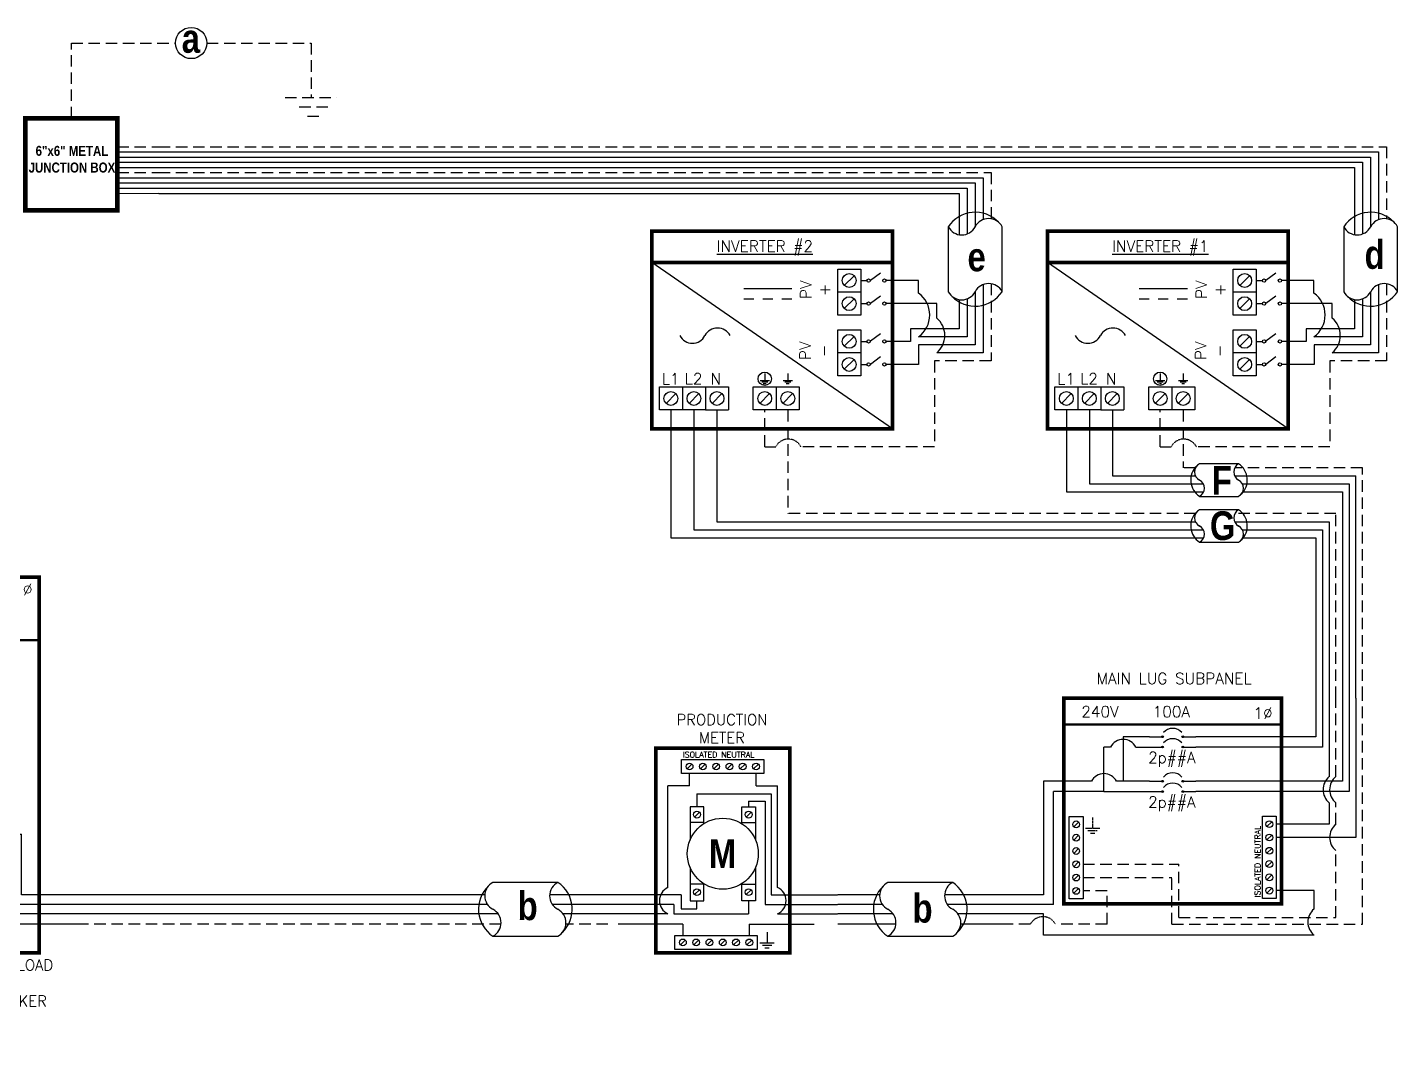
# Model space of a CAD drawing. Header units: feet. Extents: x 7090 to 7872, y 15293 to 15848.
# Drawn here: x 7423.6 to 7872.1, y 15515.6 to 15848.1 of the extents above; entities that cross this region are included whole.
import ezdxf

# ---------------------------------------------------------------- set-up
doc = ezdxf.new("R2010")
doc.units = ezdxf.units.FT
doc.header["$MEASUREMENT"] = 0
doc.linetypes.add('HIDDEN', pattern=[0.375, 0.25, -0.125])
for name, color, linetype in [('ONE LINE BLOCKS', 7, 'Continuous'), ('TABLES', 7, 'Continuous'), ('TEXT', 7, 'Continuous'), ('Z - TITLEBLOCK TXT', 7, 'Continuous')]:
    doc.layers.add(name, color=color, linetype=linetype)
doc.styles.add('ONE LINE TXT', font='techb___.ttf')
doc.styles.get("Standard").update_dxf_attribs({"font": 'simplex.shx'})

# ---------------------------------------------------------------- blocks, each defined once
blk = doc.blocks.new('*U16')
at = {"layer": 'ONE LINE BLOCKS', "linetype": 'Continuous'}
h = blk.add_hatch(color=1, dxfattribs=at)
h.dxf.hatch_style = 1
edge = h.paths.add_edge_path()
edge.add_arc((32.25, -12.65), 0.291, 0, 360)
h = blk.add_hatch(color=1, dxfattribs=at)
h.dxf.hatch_style = 1
edge = h.paths.add_edge_path()
edge.add_arc((38.92, -12.65), 0.291, 0, 360)
h = blk.add_hatch(color=1, dxfattribs=at)
h.dxf.hatch_style = 1
edge = h.paths.add_edge_path()
edge.add_arc((32.25, -16.02), 0.291, 0, 360)
h = blk.add_hatch(color=1, dxfattribs=at)
h.dxf.hatch_style = 1
edge = h.paths.add_edge_path()
edge.add_arc((38.92, -16.02), 0.291, 0, 360)
h = blk.add_hatch(color=1, dxfattribs=at)
h.dxf.hatch_style = 1
edge = h.paths.add_edge_path()
edge.add_arc((32.25, -27.21), 0.291, 0, 360)
h = blk.add_hatch(color=1, dxfattribs=at)
h.dxf.hatch_style = 1
edge = h.paths.add_edge_path()
edge.add_arc((32.25, -30.59), 0.291, 0, 360)
h = blk.add_hatch(color=1, dxfattribs=at)
h.dxf.hatch_style = 1
edge = h.paths.add_edge_path()
edge.add_arc((38.92, -27.21), 0.291, 0, 360)
h = blk.add_hatch(color=1, dxfattribs=at)
h.dxf.hatch_style = 1
edge = h.paths.add_edge_path()
edge.add_arc((38.92, -30.59), 0.291, 0, 360)
at = {"color": 7, "linetype": 'Continuous'}
for p, q in [((82.46, 0), (82.46, -12.65)), ((91.16, 0), (91.16, -27.21)), ((28.05, -12.65), (19.39, -12.65)), ((19.39, -12.65), (19.39, -27.21)), ((82.46, -12.65), (43.12, -12.65)), ((8.98, -27.21), (-6.7, -27.21)), ((-6.7, -27.21), (-6.7, -64.37)), ((28.05, -27.21), (17.22, -27.21)), ((91.16, -27.21), (43.12, -27.21)), ((-6.7, -64.37), (-20.02, -64.37))]:
    blk.add_line(p, q, dxfattribs=at)
at = {"color": 10, "linetype": 'Continuous'}
for p, q in [((84.64, 0), (84.64, -16.02)), ((93.34, 0), (93.34, -30.59)), ((13.1, -30.59), (13.1, -16.02)), ((15.27, -16.02), (13.1, -16.02)), ((23.51, -16.02), (28.05, -16.02)), ((84.64, -16.02), (43.12, -16.02)), ((13.1, -30.59), (-3.41, -30.59)), ((-3.41, -67.54), (-3.41, -30.59)), ((13.1, -30.59), (28.05, -30.59)), ((93.34, -30.59), (43.12, -30.59)), ((-3.41, -67.54), (-20.02, -67.54))]:
    blk.add_line(p, q, dxfattribs=at)
at = {"color": 253, "linetype": 'Continuous'}
for p, q in [((86.81, 0), (86.81, -25.72)), ((95.51, 0), (95.51, -45.61)), ((86.81, -34.27), (86.81, -41.26)), ((86.81, -41.26), (69.51, -41.26)), ((95.51, -45.61), (69.51, -45.61)), ((81.85, -63.01), (69.51, -63.01)), ((81.85, -69.04), (81.85, -63.01)), ((-6.7, -70.59), (-20.02, -70.59)), ((-6.7, -77.59), (-6.7, -70.59)), ((81.85, -77.59), (-6.7, -77.59))]:
    blk.add_line(p, q, dxfattribs=at)
at = {"color": 10, "linetype": 'Continuous'}
blk.add_arc((19.39, -18.18), 4.65, 27.6639, 152.3361, dxfattribs=at)
at = {"color": 7, "linetype": 'Continuous'}
blk.add_arc((13.1, -29.37), 4.65, 27.6639, 152.3361, dxfattribs=at)
at = {"color": 253, "linetype": 'Continuous'}
for centre in [(90.39, -29.99), (85.42, -73.31)]:
    blk.add_arc(centre, 5.58, 129.9215, 230.0785, dxfattribs=at)
at = {"layer": 'ONE LINE BLOCKS', "lineweight": 50}
blk.add_line((0, -8.7), (71.17, -8.7), dxfattribs=at)
at = {"layer": 'ONE LINE BLOCKS', "lineweight": 50, "const_width": 1.19}
blk.add_lwpolyline([(0, -67.37), (0, 0), (71.17, 0), (71.17, -67.37)], close=True, dxfattribs=at)
at = {"layer": 'TEXT', "color": 92, "linetype": 'HIDDEN', "ltscale": 15}
for p, q in [((88.99, -25.72), (88.99, 0)), ((97.69, -74.03), (97.69, 0)), ((88.99, -41.34), (88.99, -34.27)), ((88.99, -71.85), (88.99, -49.89)), ((6.27, -54.39), (37.56, -54.39)), ((37.56, -71.85), (37.56, -54.39)), ((6.27, -58.74), (35.36, -58.74)), ((35.36, -74.03), (35.36, -58.74)), ((14.11, -63.09), (6.27, -63.09)), ((14.11, -74.03), (14.11, -63.09)), ((-11.01, -74.03), (-20.02, -74.03)), ((14.11, -74.03), (-2.77, -74.03)), ((35.36, -74.03), (97.69, -74.03)), ((37.56, -71.85), (88.99, -71.85))]:
    blk.add_line(p, q, dxfattribs=at)
at = {"layer": 'TEXT', "color": 92, "linetype": 'HIDDEN', "flags": 128}
for points in [[(9.38, -39.11), (9.38, -42.61)], [(7.04, -42.61), (11.72, -42.61)], [(10.91, -43.48), (7.85, -43.48)], [(10.1, -44.35), (8.66, -44.35)]]:
    blk.add_lwpolyline(points, dxfattribs=at)
at = {"layer": 'TEXT', "color": 92, "linetype": 'Continuous', "ltscale": 4}
for centre in [(92.46, -29.99), (92.46, -45.61)]:
    blk.add_arc(centre, 5.51, 129.059, 230.941, dxfattribs=at)
at = {"layer": 'TEXT', "color": 92, "linetype": 'HIDDEN', "ltscale": 0.3}
blk.add_arc((-6.89, -76.19), 4.65, 27.6639, 152.3361, dxfattribs=at)
at = {"layer": 'Z - TITLEBLOCK TXT', "color": 1, "linetype": 'Continuous'}
for p, q in [((1.73, -65.68), (1.73, -38.74)), ((1.73, -38.74), (6.27, -38.74)), ((6.27, -38.74), (6.27, -65.68)), ((64.97, -65.61), (64.97, -38.67)), ((64.97, -38.67), (69.51, -38.67)), ((69.51, -38.67), (69.51, -65.61)), ((6.27, -65.68), (1.73, -65.68)), ((69.51, -65.61), (64.97, -65.61))]:
    blk.add_line(p, q, dxfattribs=at)
at = {"layer": 'Z - TITLEBLOCK TXT', "color": 4, "linetype": 'Continuous'}
for p, q in [((4.79, -40.55), (3.22, -42.12)), ((68.02, -40.48), (66.45, -42.05)), ((68.02, -44.83), (66.45, -46.4)), ((4.79, -44.9), (3.22, -46.47)), ((4.79, -49.25), (3.22, -50.82)), ((68.02, -49.18), (66.45, -50.75)), ((4.79, -53.6), (3.22, -55.17)), ((68.02, -53.53), (66.45, -55.1)), ((4.79, -57.95), (3.22, -59.52)), ((68.02, -57.88), (66.45, -59.45)), ((4.79, -62.3), (3.22, -63.87)), ((68.02, -62.23), (66.45, -63.8))]:
    blk.add_line(p, q, dxfattribs=at)
at = {"layer": 'Z - TITLEBLOCK TXT', "color": 1, "linetype": 'Continuous', "flags": 128}
for points in [[(28.05, -12.65), (32.25, -12.65)], [(28.05, -12.65), (32.25, -12.65)], [(38.92, -12.65), (43.12, -12.65)], [(28.05, -16.02), (32.25, -16.02)], [(28.05, -16.02), (32.25, -16.02)], [(38.92, -16.02), (43.12, -16.02)], [(28.05, -27.21), (32.25, -27.21)], [(28.05, -27.21), (32.25, -27.21)], [(28.05, -30.59), (32.25, -30.59)], [(28.05, -30.59), (32.25, -30.59)], [(38.92, -27.21), (43.12, -27.21)], [(38.92, -30.59), (43.12, -30.59)]]:
    blk.add_lwpolyline(points, dxfattribs=at)
at = {"layer": 'Z - TITLEBLOCK TXT', "color": 1, "linetype": 'Continuous'}
for centre in [(32.25, -12.65), (38.92, -12.65), (32.25, -16.02), (38.92, -16.02), (32.25, -27.21), (32.25, -30.59), (38.92, -27.21), (38.92, -30.59)]:
    blk.add_circle(centre, 0.291, dxfattribs=at)
at = {"layer": 'Z - TITLEBLOCK TXT', "color": 4, "linetype": 'Continuous'}
for centre in [(4, -41.33), (67.24, -41.26), (4, -45.69), (67.24, -45.61), (4, -50.04), (67.24, -49.96), (4, -54.39), (67.24, -54.31), (4, -58.74), (67.24, -58.66), (4, -63.09), (67.24, -63.01)]:
    blk.add_circle(centre, 1.11, dxfattribs=at)
at = {"layer": 'Z - TITLEBLOCK TXT', "color": 1, "linetype": 'Continuous'}
for centre in [(35.58, -13.84), (35.58, -17.22), (35.58, -28.4), (35.58, -31.78)]:
    blk.add_arc(centre, 3.93, 40.3392, 139.6608, dxfattribs=at)
at = {"layer": 'TABLES', "color": 1, "linetype": 'Continuous'}
for p in [(27.55, -21.26), (27.55, -35.82)]:
    blk.add_text('2p##A', height=3.658, dxfattribs=at).set_placement(p)
at = {"layer": 'TABLES', "color": 4, "linetype": 'Continuous'}
blk.add_text('ISOLATED NEUTRAL', height=1.8743, rotation=90, dxfattribs=at).set_placement((64.31, -65.25))
at = {"layer": 'TEXT', "color": 1, "attachment_point": 5}
for s, width, gutter_width, insert, char_height in [('MAIN LUG SUBPANEL ', 62.3984, 7.17, (36.04, 6.43), 3.6576), ('240V', 0.1481, 0.75, (11.79, -4.45), 3.658), ('100A', 0.1481, 0.75, (35.17, -4.45), 3.658), ('1∅', 0.1481, 0.75, (65.15, -4.96), 3.658)]:
    blk.add_mtext_dynamic_manual_height_columns(s, width=width, gutter_width=gutter_width, heights=[0], dxfattribs=dict(at, insert=insert, char_height=char_height))
blk = doc.blocks.new('M_METER PAN')
at = {"color": 253, "linetype": 'Continuous'}
for p, q in [((4.735, 8.023), (4.735, 8.748)), ((8.589, 8.023), (8.589, 8.748)), ((4.735, 8.023), (3.483, 8.023)), ((3.483, 2.136), (3.483, 8.023)), ((8.589, 8.023), (9.84, 8.023)), ((9.84, 2.136), (9.84, 8.023)), ((3.483, 0.611), (0, 0.611)), ((9.84, 0.611), (13.323, 0.611))]:
    blk.add_line(p, q, dxfattribs=at)
at = {"color": 7, "linetype": 'Continuous'}
for p, q in [((5.163, 7.563), (5.163, 6.819)), ((5.163, 7.563), (9.474, 7.563)), ((9.474, 7.563), (9.474, 1.711)), ((4.245, 1.711), (0, 1.711)), ((4.245, 1.711), (4.245, 0.898)), ((9.474, 1.711), (13.323, 1.711)), ((4.245, 0.898), (5.163, 0.898)), ((5.163, 0.898), (5.163, 1.37))]:
    blk.add_line(p, q, dxfattribs=at)
at = {"color": 10, "linetype": 'Continuous'}
for p, q in [((8.16, 7.142), (8.16, 6.819)), ((8.16, 7.142), (9.123, 7.142)), ((9.123, 7.142), (9.123, 1.149)), ((3.832, 1.149), (0, 1.149)), ((3.832, 1.149), (3.832, 0.611)), ((8.16, 1.37), (8.16, 0.611)), ((9.123, 1.149), (13.323, 1.149)), ((3.832, 0.611), (8.16, 0.611))]:
    blk.add_line(p, q, dxfattribs=at)
at = {"color": 1, "linetype": 'Continuous'}
for p, q in [((5.565, 5.899), (4.761, 5.899)), ((7.758, 5.899), (8.562, 5.899)), ((5.565, 2.326), (4.761, 2.326)), ((7.758, 2.326), (8.562, 2.326))]:
    blk.add_line(p, q, dxfattribs=at)
at = {"color": 253, "linetype": 'Continuous'}
for centre, start, end in [((3.823, 1.374), 113.9997, 246.0003), ((9.5, 1.374), 293.9997, 66.0003)]:
    blk.add_arc(centre, 0.835, start, end, dxfattribs=at)
at = {"layer": 'ONE LINE BLOCKS', "lineweight": 50, "const_width": 0.21}
blk.add_lwpolyline([(2.772, -1.647), (2.772, 10.216), (10.552, 10.216), (10.552, -1.647)], close=True, dxfattribs=at)
at = {"layer": 'TEXT', "color": 92, "linetype": 'HIDDEN', "ltscale": 15}
for p, q in [((4.347, 0), (0, 0)), ((4.347, 0), (4.347, -0.649)), ((8.201, 0), (8.201, -0.649)), ((8.201, 0), (13.323, 0))]:
    blk.add_line(p, q, dxfattribs=at)
at = {"layer": 'TEXT', "color": 92, "linetype": 'Continuous', "flags": 128}
for points in [[(9.228, -0.457), (9.227, -1.078)], [(8.812, -1.078), (9.642, -1.078)], [(9.498, -1.231), (8.956, -1.231)], [(9.354, -1.385), (9.1, -1.385)]]:
    blk.add_lwpolyline(points, dxfattribs=at)
at = {"layer": 'TEXT', "linetype": 'Continuous'}
blk.add_circle((6.662, 4.095), 2.059, dxfattribs=at)
at = {"layer": 'Z - TITLEBLOCK TXT', "color": 1, "linetype": 'Continuous'}
for p, q in [((4.275, 8.748), (4.275, 9.552)), ((4.275, 9.552), (9.049, 9.552)), ((9.049, 9.552), (9.049, 8.748)), ((9.049, 8.748), (4.275, 8.748)), ((4.761, 6.819), (4.761, 4.888)), ((5.565, 6.819), (4.761, 6.819)), ((5.565, 5.838), (5.565, 6.819)), ((7.758, 5.838), (7.758, 6.819)), ((7.758, 6.819), (8.562, 6.819)), ((8.562, 6.819), (8.562, 4.888)), ((4.761, 3.301), (4.761, 1.37)), ((8.562, 3.301), (8.562, 1.37)), ((5.565, 1.37), (5.565, 2.351)), ((7.758, 1.37), (7.758, 2.351)), ((4.761, 1.37), (5.565, 1.37)), ((8.562, 1.37), (7.758, 1.37)), ((3.887, -1.453), (3.887, -0.649)), ((3.887, -0.649), (8.661, -0.649)), ((8.661, -0.649), (8.661, -1.453)), ((8.661, -1.453), (3.887, -1.453))]:
    blk.add_line(p, q, dxfattribs=at)
at = {"layer": 'Z - TITLEBLOCK TXT', "color": 4, "linetype": 'Continuous'}
for p, q in [((4.874, 9.29), (4.596, 9.011)), ((5.645, 9.29), (5.366, 9.011)), ((6.416, 9.29), (6.137, 9.011)), ((7.186, 9.29), (6.908, 9.011)), ((7.957, 9.29), (7.679, 9.011)), ((8.728, 9.29), (8.449, 9.011)), ((5.303, 6.499), (5.024, 6.22)), ((8.299, 6.499), (8.021, 6.22)), ((5.303, 2.005), (5.024, 1.727)), ((8.299, 2.005), (8.021, 1.727)), ((4.486, -0.912), (4.208, -1.19)), ((5.257, -0.912), (4.978, -1.19)), ((6.028, -0.912), (5.749, -1.19)), ((6.798, -0.912), (6.52, -1.19)), ((7.569, -0.912), (7.291, -1.19)), ((8.34, -0.912), (8.061, -1.19))]:
    blk.add_line(p, q, dxfattribs=at)
for centre in [(4.735, 9.15), (5.506, 9.15), (6.276, 9.15), (7.047, 9.15), (7.818, 9.15), (8.589, 9.15), (5.163, 6.359), (8.16, 6.359), (5.163, 1.866), (8.16, 1.866), (4.347, -1.051), (5.118, -1.051), (5.888, -1.051), (6.659, -1.051), (7.43, -1.051), (8.201, -1.051)]:
    blk.add_circle(centre, 0.197, dxfattribs=at)
at = {"layer": 'TABLES', "color": 4, "linetype": 'Continuous'}
blk.add_text('ISOLATED NEUTRAL', height=0.33207, dxfattribs=at).set_placement((4.339, 9.669))
at = {"layer": 'TEXT', "color": 1, "insert": (6.613, 11.342), "char_height": 0.62775, "attachment_point": 5}
blk.add_mtext_dynamic_manual_height_columns('PRODUCTION METER', width=1.32031, gutter_width=7.17, heights=[0], dxfattribs=at)
at = {"layer": 'Z - TITLEBLOCK TXT', "color": 253, "linetype": 'Continuous', "style": 'ONE LINE TXT'}
blk.add_text('M', height=1.662, dxfattribs=at).set_placement((5.854, 3.259))
blk = doc.blocks.new('*U15')
at = {"color": 0}
blk.add_blockref('M_METER PAN', (0, 0), dxfattribs=at)
blk = doc.blocks.new('*U8')
at = {"color": 7, "linetype": 'Continuous'}
for p, q in [((6.669, 2.433), (2.905, 2.433)), ((2.435, 1.711), (0, 1.711)), ((9.575, 1.711), (6.199, 1.711)), ((2.905, -0.69), (6.669, -0.69))]:
    blk.add_line(p, q, dxfattribs=at)
at = {"color": 10, "linetype": 'Continuous'}
for p, q in [((2.591, 1.149), (0, 1.149)), ((9.575, 1.149), (6.355, 1.149))]:
    blk.add_line(p, q, dxfattribs=at)
at = {"color": 253, "linetype": 'Continuous'}
for p, q in [((3.208, 0.611), (0, 0.611)), ((9.575, 0.611), (6.972, 0.611))]:
    blk.add_line(p, q, dxfattribs=at)
at = {"color": 7, "linetype": 'Continuous'}
for centre, start, end in [((5.633, 0.872), 313.97324, 56.42648), ((3.942, 0.872), 133.97324, 236.42648)]:
    blk.add_arc(centre, 1.874, start, end, dxfattribs=at)
at = {"layer": 'TEXT', "color": 92, "linetype": 'HIDDEN', "ltscale": 15}
for p, q in [((3.373, 0), (0, 0)), ((9.575, 0), (7.137, 0))]:
    blk.add_line(p, q, dxfattribs=at)
at = {"layer": 'Z - TITLEBLOCK TXT', "linetype": 'Continuous'}
for centre, start, end in [((3.315, 1.653), 117.66392, 242.33608), ((7.078, 1.653), 117.66392, 242.33608), ((2.496, 0.091), 297.66392, 62.33608), ((6.26, 0.091), 297.66392, 62.33608)]:
    blk.add_arc(centre, 0.882, start, end, dxfattribs=at)
blk = doc.blocks.new('M_MAIN BREAKER')
at = {"layer": 'ONE LINE BLOCKS', "linetype": 'Continuous'}
h = blk.add_hatch(color=1, dxfattribs=at)
h.dxf.hatch_style = 1
edge = h.paths.add_edge_path()
edge.add_arc((-12.418, 14.123), 0.0515, 0, 360)
h = blk.add_hatch(color=1, dxfattribs=at)
h.dxf.hatch_style = 1
edge = h.paths.add_edge_path()
edge.add_arc((-11.369, 14.123), 0.0515, 0, 360)
h = blk.add_hatch(color=1, dxfattribs=at)
h.dxf.hatch_style = 1
edge = h.paths.add_edge_path()
edge.add_arc((-12.418, 12.94), 0.0515, 0, 360)
h = blk.add_hatch(color=1, dxfattribs=at)
h.dxf.hatch_style = 1
edge = h.paths.add_edge_path()
edge.add_arc((-11.369, 12.94), 0.0515, 0, 360)
h = blk.add_hatch(color=1, dxfattribs=at)
h.dxf.hatch_style = 1
edge = h.paths.add_edge_path()
edge.add_arc((-9.245, 11.887), 0.0515, 0, 360)
h = blk.add_hatch(color=1, dxfattribs=at)
h.dxf.hatch_style = 1
edge = h.paths.add_edge_path()
edge.add_arc((-8.062, 11.887), 0.0515, 0, 360)
h = blk.add_hatch(color=1, dxfattribs=at)
h.dxf.hatch_style = 1
edge = h.paths.add_edge_path()
edge.add_arc((-9.245, 11.288), 0.0515, 0, 360)
h = blk.add_hatch(color=1, dxfattribs=at)
h.dxf.hatch_style = 1
edge = h.paths.add_edge_path()
edge.add_arc((-8.062, 11.288), 0.0515, 0, 360)
h = blk.add_hatch(color=1, dxfattribs=at)
h.dxf.hatch_style = 1
edge = h.paths.add_edge_path()
edge.add_arc((-9.245, 10.221), 0.0515, 0, 360)
h = blk.add_hatch(color=1, dxfattribs=at)
h.dxf.hatch_style = 1
edge = h.paths.add_edge_path()
edge.add_arc((-9.245, 9.622), 0.0515, 0, 360)
h = blk.add_hatch(color=1, dxfattribs=at)
h.dxf.hatch_style = 1
edge = h.paths.add_edge_path()
edge.add_arc((-8.062, 10.221), 0.0515, 0, 360)
h = blk.add_hatch(color=1, dxfattribs=at)
h.dxf.hatch_style = 1
edge = h.paths.add_edge_path()
edge.add_arc((-8.062, 9.622), 0.0515, 0, 360)
h = blk.add_hatch(color=1, dxfattribs=at)
h.dxf.hatch_style = 1
edge = h.paths.add_edge_path()
edge.add_arc((-9.245, 8.555), 0.0515, 0, 360)
h = blk.add_hatch(color=1, dxfattribs=at)
h.dxf.hatch_style = 1
edge = h.paths.add_edge_path()
edge.add_arc((-9.245, 7.957), 0.0515, 0, 360)
h = blk.add_hatch(color=1, dxfattribs=at)
h.dxf.hatch_style = 1
edge = h.paths.add_edge_path()
edge.add_arc((-8.062, 8.555), 0.0515, 0, 360)
h = blk.add_hatch(color=1, dxfattribs=at)
h.dxf.hatch_style = 1
edge = h.paths.add_edge_path()
edge.add_arc((-8.062, 7.957), 0.0515, 0, 360)
h = blk.add_hatch(color=1, dxfattribs=at)
h.dxf.hatch_style = 1
edge = h.paths.add_edge_path()
edge.add_arc((-9.245, 6.889), 0.0515, 0, 360)
h = blk.add_hatch(color=1, dxfattribs=at)
h.dxf.hatch_style = 1
edge = h.paths.add_edge_path()
edge.add_arc((-8.062, 6.889), 0.0515, 0, 360)
h = blk.add_hatch(color=1, dxfattribs=at)
h.dxf.hatch_style = 1
edge = h.paths.add_edge_path()
edge.add_arc((-9.245, 6.291), 0.0515, 0, 360)
h = blk.add_hatch(color=1, dxfattribs=at)
h.dxf.hatch_style = 1
edge = h.paths.add_edge_path()
edge.add_arc((-8.062, 6.291), 0.0515, 0, 360)
h = blk.add_hatch(color=1, dxfattribs=at)
h.dxf.hatch_style = 1
edge = h.paths.add_edge_path()
edge.add_arc((-9.245, 5.224), 0.0515, 0, 360)
h = blk.add_hatch(color=1, dxfattribs=at)
h.dxf.hatch_style = 1
edge = h.paths.add_edge_path()
edge.add_arc((-8.062, 5.224), 0.0515, 0, 360)
h = blk.add_hatch(color=1, dxfattribs=at)
h.dxf.hatch_style = 1
edge = h.paths.add_edge_path()
edge.add_arc((-9.245, 4.625), 0.0515, 0, 360)
h = blk.add_hatch(color=1, dxfattribs=at)
h.dxf.hatch_style = 1
edge = h.paths.add_edge_path()
edge.add_arc((-8.062, 4.625), 0.0515, 0, 360)
at = {"color": 7, "linetype": 'Continuous'}
for p, q in [((-3.665, 1.711), (-3.665, 5.224)), ((0, 1.711), (-3.665, 1.711))]:
    blk.add_line(p, q, dxfattribs=at)
at = {"color": 10, "linetype": 'Continuous'}
for p, q in [((-4.378, 1.149), (-4.378, 4.625)), ((-3.663, 4.625), (-3.663, 4.625)), ((-3.663, 4.625), (-3.663, 4.625)), ((0, 1.149), (-4.378, 1.149))]:
    blk.add_line(p, q, dxfattribs=at)
at = {"color": 253, "linetype": 'Continuous'}
for p, q in [((-6.385, 2.177), (-6.591, 2.177)), ((-6.385, 0.611), (-6.385, 2.177)), ((-5.561, 0.611), (-6.385, 0.611)), ((0, 0.611), (-4.626, 0.611))]:
    blk.add_line(p, q, dxfattribs=at)
at = {"color": 7, "linetype": 'Continuous'}
blk.add_circle((-19.559, -2.704), 0.906, dxfattribs=at)
at = {"color": 253, "linetype": 'Continuous'}
blk.add_arc((-5.093, 0.584), 0.468, 3.28193, 176.71807, dxfattribs=at)
at = {"layer": 'ONE LINE BLOCKS', "lineweight": 50}
for p, q in [((-19.225, 23.898), (-19.225, 26.892)), ((-19.225, 26.892), (-15.884, 26.892)), ((-15.884, 26.892), (-15.884, 23.898)), ((-15.884, 23.898), (-19.225, 23.898)), ((-14.957, 16.472), (-2.641, 16.472))]:
    blk.add_line(p, q, dxfattribs=at)
at = {"layer": 'ONE LINE BLOCKS', "lineweight": 50, "const_width": 0.21}
for points in [[(-19.225, 23.898), (-19.225, 26.892), (-15.884, 26.892), (-15.884, 23.898)], [(-14.957, -1.647), (-14.957, 20.128), (-2.641, 20.128), (-2.641, -1.647)]]:
    blk.add_lwpolyline(points, close=True, dxfattribs=at)
at = {"layer": 'TEXT', "color": 92, "linetype": 'HIDDEN', "ltscale": 15}
for p, q in [((-13.723, 3.547), (-13.723, 2.935)), ((-6.577, 3.547), (-13.723, 3.547)), ((-5.118, 0), (-5.118, 3.547)), ((-13.723, 2.935), (-12.555, 2.935)), ((0, 0), (-5.118, 0)), ((-12.555, -0.148), (-19.559, -0.148)), ((-19.559, -0.148), (-19.559, -1.798)), ((-19.559, -3.61), (-19.559, -5.799))]:
    blk.add_line(p, q, dxfattribs=at)
at = {"layer": 'TEXT', "color": 92, "linetype": 'Continuous', "ltscale": 15}
blk.add_line((-7.396, -0.918), (-11.751, -0.918), dxfattribs=at)
at = {"layer": 'TEXT', "color": 92, "linetype": 'HIDDEN', "flags": 128}
for points in [[(-11.18, 1.629), (-11.18, 1.009)], [(-11.595, 1.009), (-10.765, 1.009)], [(-10.909, 0.855), (-11.451, 0.855)], [(-11.053, 0.701), (-11.307, 0.701)]]:
    blk.add_lwpolyline(points, dxfattribs=at)
at = {"layer": 'TEXT', "color": 92, "linetype": 'Continuous', "ltscale": 4, "flags": 128}
for points in [[(-21.062, -5.799), (-18.057, -5.799)], [(-18.578, -6.356), (-20.541, -6.356)], [(-19.098, -6.913), (-20.02, -6.913)]]:
    blk.add_lwpolyline(points, dxfattribs=at)
at = {"layer": 'TEXT', "linetype": 'Continuous'}
blk.add_circle((-17.554, 25.395), 1.267, dxfattribs=at)
at = {"layer": 'TEXT', "color": 92, "linetype": 'Continuous', "ltscale": 0.3}
blk.add_arc((-5.848, 3.164), 0.824, 27.66392, 152.33608, dxfattribs=at)
at = {"layer": 'Z - TITLEBLOCK TXT', "color": 253, "linetype": 'Continuous'}
for p, q in [((-18.566, 13.922), (-18.566, 23.898)), ((-13.44, 13.922), (-18.566, 13.922)), ((-13.44, 4.344), (-13.44, 13.922)), ((-5.831, 4.344), (-13.44, 4.344)), ((-5.831, 4.344), (-5.831, 2.948)), ((-5.831, 2.948), (-6.591, 2.948))]:
    blk.add_line(p, q, dxfattribs=at)
at = {"layer": 'Z - TITLEBLOCK TXT', "color": 10, "linetype": 'Continuous'}
for p, q in [((-17.554, 14.866), (-17.554, 23.898)), ((-12.418, 14.866), (-17.554, 14.866)), ((-12.418, 4.625), (-12.418, 12.196)), ((-11.7, 11.288), (-12.418, 11.288)), ((-9.988, 11.288), (-11.037, 11.288)), ((-11.7, 9.622), (-12.418, 9.622)), ((-9.988, 9.622), (-11.037, 9.622)), ((-11.7, 7.957), (-12.418, 7.957)), ((-9.988, 7.957), (-11.037, 7.957)), ((-11.7, 6.291), (-12.418, 6.291)), ((-9.988, 6.291), (-11.037, 6.291)), ((-9.988, 4.625), (-12.418, 4.625)), ((-7.318, 4.625), (-4.378, 4.625))]:
    blk.add_line(p, q, dxfattribs=at)
at = {"layer": 'Z - TITLEBLOCK TXT', "color": 7, "linetype": 'Continuous'}
for p, q in [((-16.52, 15.77), (-16.52, 23.898)), ((-16.52, 15.77), (-11.369, 15.77)), ((-11.369, 15.77), (-11.369, 14.866)), ((-11.369, 11.887), (-11.369, 12.196)), ((-11.369, 10.221), (-11.369, 11.887)), ((-11.369, 11.887), (-9.988, 11.887)), ((-9.988, 11.887), (-11.369, 11.887)), ((-11.369, 8.555), (-11.369, 10.221)), ((-11.369, 10.221), (-9.988, 10.221)), ((-9.988, 10.221), (-11.369, 10.221)), ((-11.369, 6.889), (-11.369, 8.555)), ((-11.369, 8.555), (-9.988, 8.555)), ((-9.988, 8.555), (-11.369, 8.555)), ((-11.369, 5.224), (-11.369, 6.889)), ((-11.369, 6.889), (-9.988, 6.889)), ((-9.988, 6.889), (-11.369, 6.889)), ((-9.988, 5.224), (-11.369, 5.224)), ((-7.318, 5.224), (-3.665, 5.224))]:
    blk.add_line(p, q, dxfattribs=at)
at = {"layer": 'Z - TITLEBLOCK TXT', "color": 1, "linetype": 'Continuous'}
for p, q in [((-12.555, -1.378), (-12.555, 3.395)), ((-12.555, 3.395), (-11.751, 3.395)), ((-11.751, 3.395), (-11.751, -1.378)), ((-7.396, -1.366), (-7.396, 3.408)), ((-7.396, 3.408), (-6.591, 3.408)), ((-6.591, 3.408), (-6.591, -1.366)), ((-11.751, -1.378), (-12.555, -1.378)), ((-6.591, -1.366), (-7.396, -1.366))]:
    blk.add_line(p, q, dxfattribs=at)
at = {"layer": 'Z - TITLEBLOCK TXT', "color": 4, "linetype": 'Continuous'}
for p, q in [((-12.014, 3.075), (-12.293, 2.796)), ((-6.854, 3.087), (-7.133, 2.809)), ((-12.014, 2.304), (-12.293, 2.025)), ((-6.854, 2.317), (-7.133, 2.038)), ((-12.014, 1.533), (-12.293, 1.255)), ((-6.854, 1.546), (-7.133, 1.267)), ((-12.014, 0.762), (-12.293, 0.484)), ((-6.854, 0.775), (-7.133, 0.497)), ((-6.854, 0.004), (-7.133, -0.274)), ((-12.014, -0.008), (-12.293, -0.287)), ((-12.014, -0.779), (-12.293, -1.058)), ((-6.854, -0.766), (-7.133, -1.045))]:
    blk.add_line(p, q, dxfattribs=at)
at = {"layer": 'Z - TITLEBLOCK TXT', "color": 1, "linetype": 'Continuous', "flags": 128}
for points in [[(-12.418, 14.866), (-12.418, 14.123)], [(-12.418, 14.866), (-12.418, 14.123)], [(-11.369, 14.866), (-11.369, 14.123)], [(-11.369, 14.866), (-11.369, 14.123)], [(-12.418, 12.94), (-12.418, 12.196)], [(-11.369, 12.94), (-11.369, 12.196)], [(-9.988, 11.887), (-9.245, 11.887)], [(-9.988, 11.887), (-9.245, 11.887)], [(-9.988, 11.288), (-9.245, 11.288)], [(-9.988, 11.288), (-9.245, 11.288)], [(-8.062, 11.887), (-7.318, 11.887)], [(-8.062, 11.288), (-7.318, 11.288)], [(-9.988, 10.221), (-9.245, 10.221)], [(-9.988, 10.221), (-9.245, 10.221)], [(-9.988, 9.622), (-9.245, 9.622)], [(-9.988, 9.622), (-9.245, 9.622)], [(-8.062, 10.221), (-7.318, 10.221)], [(-8.062, 9.622), (-7.318, 9.622)], [(-9.988, 8.555), (-9.245, 8.555)], [(-9.988, 8.555), (-9.245, 8.555)], [(-9.988, 7.957), (-9.245, 7.957)], [(-9.988, 7.957), (-9.245, 7.957)], [(-8.062, 8.555), (-7.318, 8.555)], [(-8.062, 7.957), (-7.318, 7.957)], [(-9.988, 6.889), (-9.245, 6.889)], [(-9.988, 6.889), (-9.245, 6.889)], [(-8.062, 6.889), (-7.318, 6.889)], [(-9.988, 6.291), (-9.245, 6.291)], [(-9.988, 6.291), (-9.245, 6.291)], [(-8.062, 6.291), (-7.318, 6.291)], [(-9.988, 5.224), (-9.245, 5.224)], [(-9.988, 5.224), (-9.245, 5.224)], [(-8.062, 5.224), (-7.318, 5.224)], [(-9.988, 4.625), (-9.245, 4.625)], [(-9.988, 4.625), (-9.245, 4.625)], [(-8.062, 4.625), (-7.318, 4.625)]]:
    blk.add_lwpolyline(points, dxfattribs=at)
at = {"layer": 'Z - TITLEBLOCK TXT', "color": 1, "linetype": 'Continuous'}
for centre in [(-12.418, 14.123), (-11.369, 14.123), (-12.418, 12.94), (-11.369, 12.94), (-9.245, 11.887), (-8.062, 11.887), (-9.245, 11.288), (-8.062, 11.288), (-9.245, 10.221), (-9.245, 9.622), (-8.062, 10.221), (-8.062, 9.622), (-9.245, 8.555), (-9.245, 7.957), (-8.062, 8.555), (-8.062, 7.957), (-9.245, 6.889), (-8.062, 6.889), (-9.245, 6.291), (-8.062, 6.291), (-9.245, 5.224), (-8.062, 5.224), (-9.245, 4.625), (-8.062, 4.625)]:
    blk.add_circle(centre, 0.0515, dxfattribs=at)
at = {"layer": 'Z - TITLEBLOCK TXT', "color": 4, "linetype": 'Continuous'}
for centre in [(-12.153, 2.935), (-6.993, 2.948), (-12.153, 2.165), (-12.153, 1.394), (-6.993, 2.177), (-6.993, 1.407), (-12.153, 0.623), (-6.993, 0.636), (-12.153, -0.148), (-6.993, -0.135), (-12.153, -0.918), (-6.993, -0.906)]:
    blk.add_circle(centre, 0.197, dxfattribs=at)
at = {"layer": 'Z - TITLEBLOCK TXT', "color": 1, "linetype": 'Continuous'}
for centre, start, end in [((-12.629, 13.531), 310.3392, 49.6608), ((-11.58, 13.531), 310.3392, 49.6608), ((-8.653, 11.675), 40.3392, 139.6608), ((-8.653, 11.077), 40.3392, 139.6608), ((-8.653, 10.01), 40.3392, 139.6608), ((-8.653, 9.411), 40.3392, 139.6608), ((-8.653, 8.344), 40.3392, 139.6608), ((-8.653, 7.745), 40.3392, 139.6608), ((-8.653, 6.678), 40.3392, 139.6608), ((-8.653, 6.079), 40.3392, 139.6608), ((-8.653, 5.012), 40.3392, 139.6608), ((-8.653, 4.413), 40.3392, 139.6608)]:
    blk.add_arc(centre, 0.697, start, end, dxfattribs=at)
at = {"layer": 'Z - TITLEBLOCK TXT', "color": 10, "linetype": 'Continuous'}
for centre in [(-11.369, 11.269), (-11.369, 9.603), (-11.369, 7.938), (-11.369, 6.272)]:
    blk.add_arc(centre, 0.332, 3.2937, 176.7063, dxfattribs=at)
at = {"layer": 'TABLES', "color": 1, "linetype": 'Continuous'}
blk.add_text('NEUTRAL', height=0.648, rotation=90, dxfattribs=at).set_placement((-7.512, -0.725))
at = {"layer": 'TEXT', "color": 1}
for s, p in [('EXISTING', (-23.874, 26.77)), ('120/240V', (-24.233, 25.604)), ('UTILITY', (-23.531, 24.558)), ('METER', (-23.336, 23.512))]:
    blk.add_text(s, height=0.6278, dxfattribs=at).set_placement(p)
at = {"layer": 'TEXT', "color": 1, "attachment_point": 5}
for s, width, gutter_width, heights, insert, char_height in [('240V', 0.14806, 0.75, [0], (-13.274, 19.41), 0.648), ('1∅', 0.14806, 0.75, [0], (-3.582, 19.41), 0.648), ('0A MAIN BREAKER\\P0A BUSBAR', 11.19903, 0.75, [0], (-8.925, 17.569), 0.648), ('2p0A', 0.14806, 0.75, [0], (-10.547, 13.525), 0.648), ('EXISTING MAIN BREAKER LOAD CENTER\\P2p##A BACK FEED BREAKER\\P{\\fVerdana|b1|i0|c0|p34;NEC 690.64}', 14.14398, 7.17, [12.8], (-8.173, -3.931), 0.62775)]:
    blk.add_mtext_dynamic_manual_height_columns(s, width=width, gutter_width=gutter_width, heights=heights, dxfattribs=dict(at, insert=insert, char_height=char_height))
at = {"layer": 'Z - TITLEBLOCK TXT', "color": 253, "linetype": 'Continuous', "style": 'ONE LINE TXT'}
blk.add_text('M', height=1.662, dxfattribs=at).set_placement((-18.362, 24.559))
at = {"layer": 'Z - TITLEBLOCK TXT', "color": 1, "linetype": 'Continuous', "insert": (-20.083, -1.651), "char_height": 1.66239, "attachment_point": 1, "style": 'ONE LINE TXT'}
blk.add_mtext_dynamic_manual_height_columns('{\\W1;\\C256;a}', width=0.13853, gutter_width=2.132, heights=[0], dxfattribs=at)
blk = doc.blocks.new('*U14')
at = {"color": 155, "true_color": 0x647190}
blk.add_blockref('M_MAIN BREAKER', (0, 0), dxfattribs=at)

msp = doc.modelspace()

# ---------------------------------------------------------------- linework, layer by layer
at = {"color": 7, "linetype": 'Continuous'}
for p, q in [((7453.08, 15807.37), (7466.64, 15807.37)), ((7466.64, 15807.37), (7865.88, 15807.37)), ((7865.88, 15807.37), (7865.88, 15785.2)), ((7453.08, 15803.98), (7466.64, 15803.98)), ((7466.64, 15803.98), (7860.63, 15803.98)), ((7860.63, 15803.98), (7860.63, 15780.53)), ((7453.08, 15798.91), (7466.64, 15798.91)), ((7453.08, 15795.52), (7466.64, 15795.52)), ((7466.64, 15798.91), (7736.45, 15798.91)), ((7466.64, 15795.52), (7731.2, 15795.52)), ((7731.2, 15795.52), (7731.2, 15780.53)), ((7736.45, 15798.91), (7736.44, 15785.2)), ((7725.06, 15782.89), (7725.06, 15761.64)), ((7742.69, 15761.64), (7742.69, 15782.89)), ((7854.5, 15782.89), (7854.5, 15761.64)), ((7872.12, 15761.64), (7872.12, 15782.89)), ((7715.32, 15765.28), (7704.69, 15765.28)), ((7715.32, 15761.17), (7715.32, 15765.28)), ((7844.75, 15765.28), (7834.12, 15765.28)), ((7844.75, 15761.17), (7844.75, 15765.28)), ((7736.44, 15763.96), (7736.44, 15741.62)), ((7865.88, 15763.96), (7865.88, 15741.62)), ((7721.27, 15757.74), (7704.69, 15757.74)), ((7721.27, 15753.02), (7721.27, 15757.74)), ((7731.2, 15759.29), (7731.2, 15746.87)), ((7850.71, 15757.74), (7834.12, 15757.74)), ((7850.71, 15753.02), (7850.71, 15757.74)), ((7860.63, 15759.29), (7860.63, 15746.87)), ((7731.2, 15746.87), (7715.32, 15746.87)), ((7860.63, 15746.87), (7844.75, 15746.87)), ((7736.44, 15741.62), (7721.27, 15741.62)), ((7865.88, 15741.62), (7850.71, 15741.62)), ((7634.27, 15722.95), (7634.27, 15681.13)), ((7763.71, 15722.95), (7763.71, 15696.16)), ((7820.08, 15705.32), (7807.27, 15705.32)), ((7763.71, 15696.16), (7808.63, 15696.16)), ((7807.27, 15694.68), (7820.08, 15694.68)), ((7821.45, 15696.16), (7854.08, 15696.16)), ((7854.08, 15696.16), (7854.08, 15628.67)), ((7820.08, 15690.29), (7807.27, 15690.29)), ((7634.27, 15681.13), (7808.63, 15681.13)), ((7807.27, 15679.66), (7820.08, 15679.66)), ((7821.45, 15681.13), (7845.38, 15681.13)), ((7845.38, 15681.13), (7845.38, 15628.67)), ((7597.25, 15568.37), (7576.01, 15568.37)), ((7573.36, 15564.3), (7442.38, 15564.3)), ((7613.65, 15564.3), (7594.6, 15564.3)), ((7576.01, 15550.74), (7597.25, 15550.74))]:
    msp.add_line(p, q, dxfattribs=at)
at = {"color": 253, "linetype": 'Continuous'}
for p, q in [((7453.08, 15805.67), (7466.64, 15805.67)), ((7466.64, 15805.67), (7863.25, 15805.67)), ((7863.25, 15805.67), (7863.25, 15782.79)), ((7453.08, 15802.29), (7466.64, 15802.29)), ((7466.64, 15802.29), (7858.01, 15802.29)), ((7858.01, 15802.29), (7858.01, 15780.3)), ((7453.08, 15797.21), (7466.64, 15797.21)), ((7466.64, 15797.21), (7733.82, 15797.21)), ((7733.82, 15797.21), (7733.82, 15782.79)), ((7453.08, 15793.82), (7466.64, 15793.83)), ((7466.64, 15793.82), (7728.58, 15793.82)), ((7728.58, 15793.82), (7728.58, 15780.3)), ((7733.82, 15761.54), (7733.82, 15744.24)), ((7863.25, 15761.54), (7863.25, 15744.24)), ((7728.58, 15759.06), (7728.58, 15749.49)), ((7858.01, 15759.06), (7858.01, 15749.49)), ((7728.58, 15749.49), (7712.74, 15749.49)), ((7712.74, 15749.49), (7712.74, 15745.38)), ((7858.01, 15749.49), (7842.17, 15749.49)), ((7842.17, 15749.49), (7842.17, 15745.38)), ((7712.74, 15745.38), (7704.69, 15745.38)), ((7733.82, 15744.24), (7715.36, 15744.24)), ((7715.36, 15744.24), (7715.36, 15737.85)), ((7842.17, 15745.38), (7834.12, 15745.38)), ((7863.25, 15744.24), (7844.8, 15744.24)), ((7844.8, 15744.24), (7844.8, 15737.85)), ((7715.36, 15737.85), (7704.69, 15737.85)), ((7844.8, 15737.85), (7834.12, 15737.85)), ((7649.34, 15722.95), (7649.34, 15686.39)), ((7778.77, 15722.95), (7778.77, 15701.42)), ((7778.77, 15701.42), (7805.93, 15701.42)), ((7818.74, 15701.42), (7858.43, 15701.42)), ((7858.43, 15628.67), (7858.43, 15701.42)), ((7649.34, 15686.39), (7805.93, 15686.39)), ((7818.74, 15686.39), (7849.73, 15686.39)), ((7849.73, 15686.39), (7849.73, 15628.67)), ((7577.72, 15558.08), (7442.38, 15558.08)), ((7613.65, 15558.08), (7598.96, 15558.08))]:
    msp.add_line(p, q, dxfattribs=at)
at = {"color": 10, "linetype": 'Continuous'}
for p, q in [((7641.81, 15722.95), (7641.81, 15683.76)), ((7771.24, 15722.95), (7771.24, 15698.79)), ((7771.24, 15698.79), (7808.51, 15698.79)), ((7821.32, 15698.79), (7856.26, 15698.79)), ((7856.26, 15698.79), (7856.26, 15628.67)), ((7641.81, 15683.76), (7808.51, 15683.76)), ((7821.32, 15683.76), (7847.56, 15683.76)), ((7847.56, 15683.76), (7847.56, 15628.67)), ((7574.23, 15561.12), (7442.38, 15561.12)), ((7613.65, 15561.12), (7595.48, 15561.12))]:
    msp.add_line(p, q, dxfattribs=at)
at = {"color": 7, "linetype": 'Continuous'}
msp.add_circle((7477.26, 15843), 5.11, dxfattribs=at)
for centre, radius, start, end in [((7733.88, 15777.04), 10.58, 43.9732, 146.4265), ((7863.31, 15777.04), 10.58, 43.9732, 146.4265), ((7733.88, 15767.49), 10.58, 223.9732, 326.4265), ((7863.31, 15767.49), 10.58, 223.9732, 326.4265), ((7810.8, 15700), 6.38, 133.9732, 236.4265), ((7816.55, 15700), 6.38, 313.9732, 56.4265), ((7810.8, 15684.98), 6.38, 133.9732, 236.4265), ((7816.55, 15684.98), 6.38, 313.9732, 56.4265), ((7581.86, 15559.56), 10.58, 133.9732, 236.4265), ((7591.4, 15559.56), 10.58, 313.9732, 56.4265)]:
    msp.add_arc(centre, radius, start, end, dxfattribs=at)
at = {"layer": 'ONE LINE BLOCKS', "lineweight": 50}
for points, const_width in [([(7453.08, 15788.3), (7422.98, 15788.3), (7422.98, 15818.41), (7453.08, 15818.41)], 1.53), ([(7628.06, 15716.79), (7628.06, 15781.44), (7706.83, 15781.44), (7706.83, 15716.79)], 1.19), ([(7628.06, 15771.16), (7628.06, 15781.44), (7706.83, 15781.44), (7706.83, 15771.16)], 1.19), ([(7757.49, 15716.79), (7757.49, 15781.44), (7836.26, 15781.44), (7836.26, 15716.79)], 1.19), ([(7757.49, 15771.16), (7757.49, 15781.44), (7836.26, 15781.44), (7836.26, 15771.16)], 1.19)]:
    msp.add_lwpolyline(points, close=True, dxfattribs=dict(at, const_width=const_width))
at = {"layer": 'TEXT', "color": 92, "linetype": 'HIDDEN', "ltscale": 15}
for p, q in [((7438.03, 15818.41), (7438.03, 15843)), ((7438.03, 15843), (7472.14, 15843)), ((7482.37, 15843), (7516.48, 15843)), ((7516.48, 15843), (7516.48, 15825.21)), ((7453.08, 15809.06), (7466.64, 15809.06)), ((7466.64, 15809.06), (7868.5, 15809.06)), ((7868.5, 15809.06), (7868.5, 15785.49)), ((7453.08, 15800.6), (7466.64, 15800.6)), ((7466.64, 15800.6), (7739.07, 15800.6)), ((7739.07, 15800.6), (7739.07, 15785.49)), ((7739.07, 15764.25), (7739.07, 15739)), ((7868.5, 15764.25), (7868.5, 15739)), ((7739.07, 15739), (7720.56, 15739)), ((7720.56, 15739), (7720.56, 15710.92)), ((7868.5, 15739), (7849.99, 15739)), ((7849.99, 15739), (7849.99, 15710.92)), ((7664.98, 15710.92), (7664.98, 15722.95)), ((7672.52, 15722.95), (7672.52, 15689.02)), ((7794.41, 15710.92), (7794.41, 15722.95)), ((7801.95, 15722.95), (7801.95, 15704.05)), ((7664.98, 15710.92), (7668.58, 15710.92)), ((7720.56, 15710.92), (7676.82, 15710.92)), ((7794.41, 15710.92), (7798.01, 15710.92)), ((7849.99, 15710.92), (7806.25, 15710.92)), ((7806, 15704.05), (7801.95, 15704.05)), ((7860.61, 15704.05), (7818.82, 15704.05)), ((7860.61, 15628.67), (7860.61, 15704.05)), ((7806, 15689.02), (7672.52, 15689.02)), ((7851.91, 15689.02), (7818.82, 15689.02)), ((7851.91, 15628.67), (7851.91, 15689.02)), ((7578.65, 15554.64), (7442.38, 15554.64)), ((7613.65, 15554.64), (7599.89, 15554.64))]:
    msp.add_line(p, q, dxfattribs=at)
at = {"layer": 'TEXT', "color": 92, "linetype": 'HIDDEN', "ltscale": 15, "flags": 128}
for points in [[(7508, 15825.21), (7524.96, 15825.21)], [(7522.02, 15822.07), (7510.94, 15822.07)], [(7519.08, 15818.93), (7513.88, 15818.93)]]:
    msp.add_lwpolyline(points, dxfattribs=at)
at = {"layer": 'TEXT', "color": 92, "linetype": 'Continuous', "flags": 128}
for points in [[(7664.98, 15734.9), (7664.98, 15732.6)], [(7672.52, 15734.9), (7672.51, 15732.6)], [(7794.41, 15734.9), (7794.41, 15732.6)], [(7801.95, 15734.9), (7801.95, 15732.6)], [(7663.44, 15732.6), (7666.52, 15732.6)], [(7665.98, 15732.03), (7663.98, 15732.03)], [(7665.45, 15731.46), (7664.51, 15731.46)], [(7670.98, 15732.6), (7674.05, 15732.6)], [(7673.52, 15732.03), (7671.51, 15732.03)], [(7672.99, 15731.46), (7672.04, 15731.46)], [(7792.87, 15732.6), (7795.95, 15732.6)], [(7795.41, 15732.03), (7793.41, 15732.03)], [(7800.41, 15732.6), (7803.48, 15732.6)], [(7802.95, 15732.03), (7800.94, 15732.03)]]:
    msp.add_lwpolyline(points, dxfattribs=at)
at = {"layer": 'TEXT', "color": 92, "linetype": 'HIDDEN', "flags": 128}
for points in [[(7794.88, 15731.46), (7793.94, 15731.46)], [(7802.42, 15731.46), (7801.47, 15731.46)]]:
    msp.add_lwpolyline(points, dxfattribs=at)
at = {"layer": 'TEXT', "color": 92, "linetype": 'Continuous'}
for centre in [(7664.98, 15733.15), (7794.41, 15733.15)]:
    msp.add_circle(centre, 2.17, dxfattribs=at)
at = {"layer": 'TEXT', "color": 92, "linetype": 'HIDDEN', "ltscale": 0.3}
for centre in [(7672.7, 15708.76), (7802.13, 15708.76)]:
    msp.add_arc(centre, 4.65, 27.6639, 152.3361, dxfattribs=at)
at = {"layer": 'Z - TITLEBLOCK TXT', "color": 7, "linetype": 'Continuous'}
for p, q in [((7706.83, 15716.79), (7628.06, 15771.16)), ((7836.26, 15716.79), (7757.49, 15771.16)), ((7673.88, 15762.55), (7658.11, 15762.55)), ((7803.31, 15762.55), (7787.55, 15762.55)), ((7661.41, 15759.14), (7658.11, 15759.14)), ((7667.64, 15759.14), (7664.35, 15759.14)), ((7673.88, 15759.14), (7670.59, 15759.14)), ((7790.84, 15759.14), (7787.55, 15759.14)), ((7797.08, 15759.14), (7793.78, 15759.14)), ((7803.31, 15759.14), (7800.02, 15759.14))]:
    msp.add_line(p, q, dxfattribs=at)
at = {"layer": 'Z - TITLEBLOCK TXT', "color": 1, "linetype": 'Continuous'}
for p, q in [((7688.87, 15753.98), (7688.87, 15769.04)), ((7688.87, 15769.04), (7696.41, 15769.04)), ((7688.87, 15753.98), (7688.87, 15769.04)), ((7696.41, 15769.04), (7696.41, 15753.98)), ((7696.41, 15769.04), (7696.41, 15761.51)), ((7818.3, 15753.98), (7818.3, 15769.04)), ((7818.3, 15769.04), (7825.84, 15769.04)), ((7818.3, 15753.98), (7818.3, 15769.04)), ((7825.84, 15769.04), (7825.84, 15753.98)), ((7825.84, 15769.04), (7825.84, 15761.51)), ((7696.41, 15765.28), (7698.45, 15765.28)), ((7702.84, 15767.74), (7699.57, 15765.3)), ((7825.84, 15765.28), (7827.88, 15765.28)), ((7832.27, 15767.74), (7829, 15765.3)), ((7696.41, 15761.51), (7688.87, 15761.51)), ((7702.84, 15760.2), (7699.57, 15757.76)), ((7825.84, 15761.51), (7818.3, 15761.51)), ((7832.27, 15760.2), (7829, 15757.76)), ((7696.41, 15757.74), (7698.45, 15757.74)), ((7825.84, 15757.74), (7827.88, 15757.74)), ((7696.41, 15753.98), (7688.87, 15753.98)), ((7825.84, 15753.98), (7818.3, 15753.98)), ((7688.87, 15734.08), (7688.87, 15749.15)), ((7688.87, 15749.15), (7696.41, 15749.15)), ((7696.41, 15749.15), (7696.41, 15741.61)), ((7702.84, 15747.84), (7699.57, 15745.4)), ((7818.3, 15734.08), (7818.3, 15749.15)), ((7818.3, 15749.15), (7825.84, 15749.15)), ((7825.84, 15749.15), (7825.84, 15741.61)), ((7832.27, 15747.84), (7829, 15745.4)), ((7696.41, 15741.61), (7688.87, 15741.61)), ((7696.41, 15745.38), (7698.45, 15745.38)), ((7696.41, 15741.61), (7696.41, 15734.08)), ((7825.84, 15741.61), (7818.3, 15741.61)), ((7825.84, 15745.38), (7827.88, 15745.38)), ((7825.84, 15741.61), (7825.84, 15734.08)), ((7696.41, 15737.85), (7698.45, 15737.85)), ((7702.84, 15740.31), (7699.57, 15737.86)), ((7825.84, 15737.85), (7827.88, 15737.85)), ((7832.27, 15740.31), (7829, 15737.86)), ((7696.41, 15734.08), (7688.87, 15734.08)), ((7825.84, 15734.08), (7818.3, 15734.08)), ((7630.51, 15730.49), (7645.58, 15730.49)), ((7630.51, 15722.95), (7630.51, 15730.49)), ((7630.51, 15730.49), (7638.04, 15730.49)), ((7638.04, 15730.49), (7638.04, 15722.95)), ((7645.58, 15730.49), (7645.58, 15722.95)), ((7645.58, 15730.49), (7653.11, 15730.49)), ((7653.11, 15730.49), (7653.11, 15722.95)), ((7661.21, 15730.49), (7676.28, 15730.49)), ((7661.21, 15722.95), (7661.21, 15730.49)), ((7661.21, 15730.49), (7668.75, 15730.49)), ((7668.75, 15730.49), (7668.75, 15722.95)), ((7676.28, 15730.49), (7676.28, 15722.95)), ((7759.94, 15730.49), (7775.01, 15730.49)), ((7759.94, 15722.95), (7759.94, 15730.49)), ((7759.94, 15730.49), (7767.47, 15730.49)), ((7767.47, 15730.49), (7767.47, 15722.95)), ((7775.01, 15730.49), (7775.01, 15722.95)), ((7775.01, 15730.49), (7782.54, 15730.49)), ((7782.54, 15730.49), (7782.54, 15722.95)), ((7790.65, 15730.49), (7805.71, 15730.49)), ((7790.65, 15722.95), (7790.65, 15730.49)), ((7790.65, 15730.49), (7798.18, 15730.49)), ((7798.18, 15730.49), (7798.18, 15722.95)), ((7805.71, 15730.49), (7805.71, 15722.95)), ((7645.58, 15722.95), (7630.51, 15722.95)), ((7645.58, 15722.95), (7653.11, 15722.95)), ((7676.28, 15722.95), (7661.21, 15722.95)), ((7775.01, 15722.95), (7759.94, 15722.95)), ((7775.01, 15722.95), (7782.54, 15722.95)), ((7805.71, 15722.95), (7790.65, 15722.95))]:
    msp.add_line(p, q, dxfattribs=at)
at = {"layer": 'Z - TITLEBLOCK TXT', "color": 4, "linetype": 'Continuous'}
for p, q in [((7694.25, 15766.88), (7691.03, 15763.67)), ((7823.68, 15766.88), (7820.47, 15763.67)), ((7694.25, 15759.35), (7691.03, 15756.14)), ((7823.68, 15759.35), (7820.47, 15756.14)), ((7694.25, 15746.99), (7691.03, 15743.77)), ((7823.68, 15746.99), (7820.47, 15743.77)), ((7694.25, 15739.45), (7691.03, 15736.24)), ((7823.68, 15739.45), (7820.47, 15736.24)), ((7635.88, 15728.33), (7632.67, 15725.11)), ((7643.42, 15728.33), (7640.2, 15725.11)), ((7650.95, 15728.33), (7647.74, 15725.11)), ((7666.59, 15728.33), (7663.37, 15725.11)), ((7674.12, 15728.33), (7670.91, 15725.11)), ((7765.31, 15728.33), (7762.1, 15725.11)), ((7772.85, 15728.33), (7769.63, 15725.11)), ((7780.38, 15728.33), (7777.17, 15725.11)), ((7796.02, 15728.33), (7792.81, 15725.11)), ((7803.55, 15728.33), (7800.34, 15725.11))]:
    msp.add_line(p, q, dxfattribs=at)
for centre in [(7692.64, 15765.28), (7822.07, 15765.28), (7692.64, 15757.74), (7822.07, 15757.74), (7692.64, 15745.38), (7822.07, 15745.38), (7692.64, 15737.85), (7822.07, 15737.85), (7634.27, 15726.72), (7641.81, 15726.72), (7649.34, 15726.72), (7664.98, 15726.72), (7672.52, 15726.72), (7763.71, 15726.72), (7771.24, 15726.72), (7778.77, 15726.72), (7794.41, 15726.72), (7801.95, 15726.72)]:
    msp.add_circle(centre, 2.27, dxfattribs=at)
at = {"layer": 'Z - TITLEBLOCK TXT', "color": 1, "linetype": 'Continuous'}
for centre in [(7698.99, 15765.28), (7704.15, 15765.28), (7828.42, 15765.28), (7833.58, 15765.28), (7698.99, 15757.74), (7704.15, 15757.74), (7828.42, 15757.74), (7833.58, 15757.74), (7698.99, 15745.38), (7704.15, 15745.38), (7828.42, 15745.38), (7833.58, 15745.38), (7698.99, 15737.85), (7704.15, 15737.85), (7828.42, 15737.85), (7833.58, 15737.85)]:
    msp.add_circle(centre, 0.541, dxfattribs=at)
at = {"layer": 'Z - TITLEBLOCK TXT', "linetype": 'Continuous'}
for centre, radius, start, end in [((7729.47, 15785.2), 4.98, 207.6639, 332.3361), ((7738.28, 15780.58), 4.98, 27.6639, 152.3361), ((7858.9, 15785.2), 4.98, 207.6639, 332.3361), ((7867.72, 15780.58), 4.98, 27.6639, 152.3361), ((7738.28, 15759.33), 4.98, 27.6639, 152.3361), ((7867.72, 15759.33), 4.98, 27.6639, 152.3361), ((7710.19, 15754.02), 8.8, 305.6505, 54.3495), ((7729.47, 15763.95), 4.98, 207.6639, 332.3361), ((7839.62, 15754.02), 8.8, 305.6505, 54.3495), ((7858.9, 15763.95), 4.98, 207.6639, 332.3361), ((7716.5, 15747.32), 7.43, 309.9338, 50.0662), ((7845.94, 15747.32), 7.43, 309.9338, 50.0662), ((7641.29, 15749.42), 4.65, 207.6639, 332.3361), ((7649.53, 15745.1), 4.65, 27.6639, 152.3361), ((7770.72, 15749.42), 4.65, 207.6639, 332.3361), ((7778.96, 15745.1), 4.65, 27.6639, 152.3361), ((7808.66, 15702.66), 3, 117.6639, 242.3361), ((7821.48, 15702.66), 3, 117.6639, 242.3361), ((7805.88, 15697.34), 3, 297.6639, 62.3361), ((7818.69, 15697.34), 3, 297.6639, 62.3361), ((7808.66, 15687.63), 3, 117.6639, 242.3361), ((7821.48, 15687.63), 3, 117.6639, 242.3361), ((7805.88, 15682.32), 3, 297.6639, 62.3361), ((7818.69, 15682.32), 3, 297.6639, 62.3361), ((7578.32, 15563.96), 4.98, 117.6639, 242.3361), ((7599.56, 15563.96), 4.98, 117.6639, 242.3361), ((7573.7, 15555.15), 4.98, 297.6639, 62.3361), ((7594.94, 15555.15), 4.98, 297.6639, 62.3361)]:
    msp.add_arc(centre, radius, start, end, dxfattribs=at)

# ---------------------------------------------------------------- block references
at = {"color": 155, "true_color": 0x647190, "xscale": 5.644441731736358, "yscale": 5.644441731736358, "zscale": 5.644441731736358}
for name, p in [('*U14', (7442.38, 15554.64)), ('*U15', (7613.65, 15554.64)), ('*U8', (7688.86, 15554.64))]:
    msp.add_blockref(name, p, dxfattribs=at)
msp.add_blockref('*U16', (7762.92, 15628.67))

# ---------------------------------------------------------------- texts
at = {"layer": 'ONE LINE BLOCKS', "color": 1, "linetype": 'Continuous', "insert": (7438.22, 15809.36), "char_height": 3.2756, "width": 28.3929, "attachment_point": 2, "style": 'ONE LINE TXT'}
msp.add_mtext('6"x6" METAL JUNCTION BOX  ', dxfattribs=at)
at = {"layer": 'TABLES', "color": 1, "linetype": 'Continuous'}
for s, p in [('%%UINVERTER #2', (7649.27, 15774.7)), ('%%UINVERTER #1', (7778.7, 15774.7))]:
    msp.add_text(s, height=3.6576, dxfattribs=at).set_placement(p)
at = {"layer": 'TEXT', "color": 1, "char_height": 3.658, "attachment_point": 5, "rotation": 90}
for s, width, insert in [('PV +', 2.8378, (7681.49, 15762.26)), ('PV +', 2.8378, (7810.92, 15762.26)), ('PV -', 2.8013, (7681.26, 15742.28)), ('PV -', 2.8013, (7810.7, 15742.28))]:
    msp.add_mtext_dynamic_manual_height_columns(s, width=width, gutter_width=0.75, heights=[0], dxfattribs=dict(at, insert=insert))
at = {"layer": 'TEXT', "color": 1, "attachment_point": 5}
for s, insert, char_height in [('L1', (7634.22, 15733.13), 3.658), ('L2', (7641.68, 15733.16), 3.658), ('N', (7648.93, 15733.1), 3.66), ('L1', (7763.65, 15733.13), 3.658), ('L2', (7771.11, 15733.16), 3.658), ('N', (7778.36, 15733.1), 3.66)]:
    msp.add_mtext_dynamic_manual_height_columns(s, width=0.1481, gutter_width=0.75, heights=[0], dxfattribs=dict(at, insert=insert, char_height=char_height))
at = {"layer": 'Z - TITLEBLOCK TXT', "color": 1, "linetype": 'Continuous', "char_height": 9.3833, "attachment_point": 1, "style": 'ONE LINE TXT'}
for s, insert in [('{\\W1;\\C256;a}', (7474.15, 15849.19)), ('{\\W1;\\C256;d}', (7861.32, 15778.5)), ('{\\W1;\\C256;e}', (7731.35, 15777.71)), ('{\\W1;\\C256;F}', (7811.3, 15704.59)), ('{\\W1;\\C256;G}', (7810.69, 15689.77)), ('{\\W1;\\C256;b}', (7584.1, 15565.4)), ('{\\W1;\\C256;b}', (7713.35, 15564.59))]:
    msp.add_mtext_dynamic_manual_height_columns(s, width=0.1385, gutter_width=2.13, heights=[0], dxfattribs=dict(at, insert=insert))

doc.saveas('drawing.dxf')
